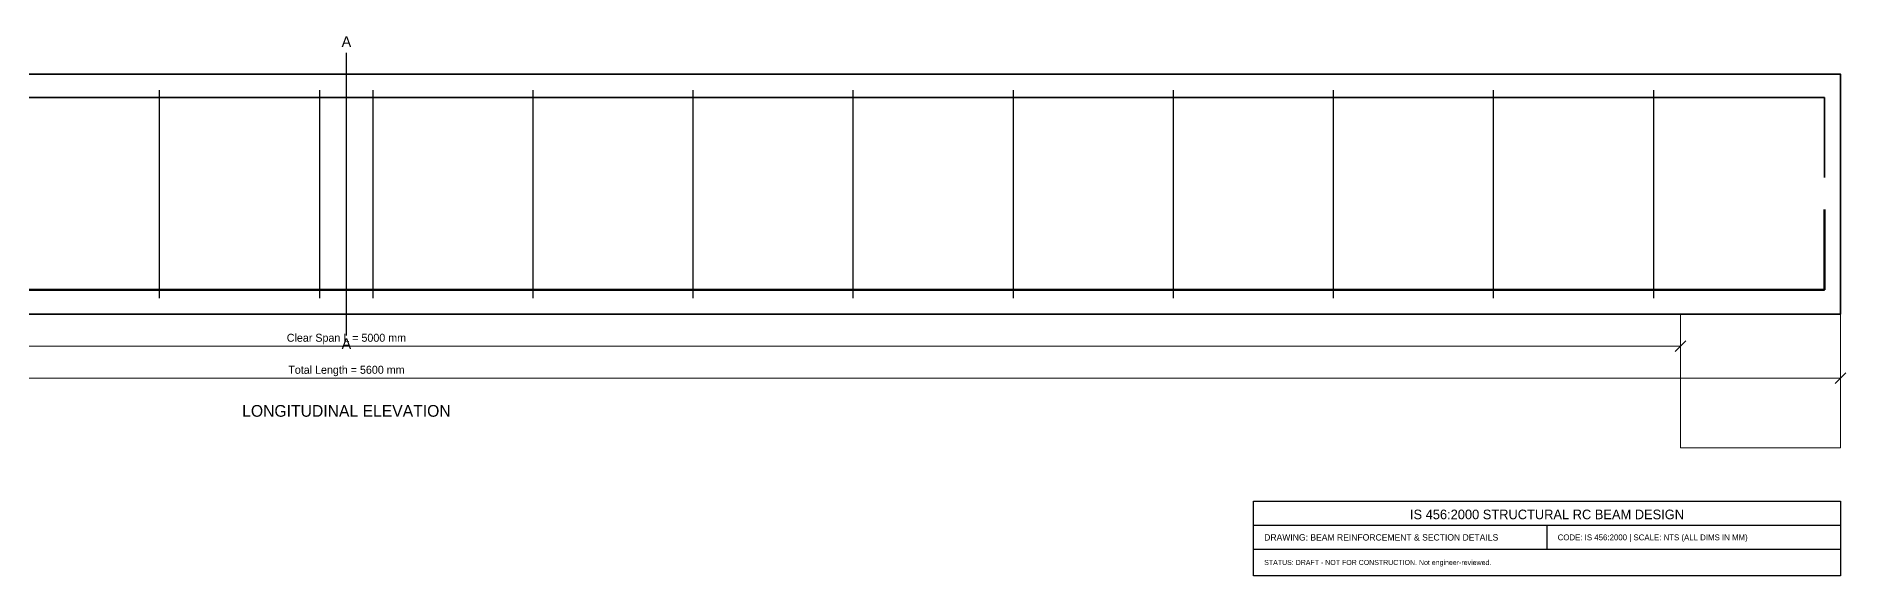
# Model space of a CAD drawing. Header units: millimetres. Extents: x -451 to 6410, y -645 to 521.
# Drawn here: x 3019 to 6410, y -490 to 521 of the extents above; entities that cross this region are included whole.
import ezdxf
from ezdxf.enums import TextEntityAlignment as Align

# ---------------------------------------------------------------- set-up
doc = ezdxf.new("R2010")
doc.units = ezdxf.units.MM
for name, color, linetype, lineweight in [('ANNOTATIONS', 6, 'Continuous', 25), ('DIMENSIONS', 2, 'Continuous', 18), ('HATCH', 8, 'Continuous', 13), ('OUTLINE', 7, 'Continuous', 35), ('REBAR_MAIN', 1, 'Continuous', 50), ('REBAR_TOP', 3, 'Continuous', 35), ('STIRRUPS', 4, 'Continuous', 25), ('TITLE_BLOCK', 5, 'Continuous', 25)]:
    doc.layers.add(name, color=color, linetype=linetype, lineweight=lineweight)

msp = doc.modelspace()

# ---------------------------------------------------------------- linework, layer by layer
at = {"layer": 'ANNOTATIONS'}
msp.add_line((3600, -40), (3600, 490), dxfattribs=at)
at = {"layer": 'DIMENSIONS'}
for p, q in [((6100, 0), (6100, -70)), ((6400, 0), (6400, -130)), ((1100, -60), (6100, -60)), ((6090, -70), (6110, -50)), ((800, -120), (6400, -120)), ((6390, -130), (6410, -110))]:
    msp.add_line(p, q, dxfattribs=at)
at = {"layer": 'HATCH'}
msp.add_lwpolyline([(6100, -250), (6400, -250), (6400, 0), (6100, 0), (6100, -250)], close=True, dxfattribs=at)
at = {"layer": 'OUTLINE'}
msp.add_lwpolyline([(800, 0), (6400, 0), (6400, 450), (800, 450), (800, 0)], close=True, dxfattribs=at)
at = {"layer": 'REBAR_MAIN'}
msp.add_lwpolyline([(830, 196), (830, 46), (6370, 46), (6370, 196)], dxfattribs=at)
at = {"layer": 'REBAR_TOP'}
msp.add_lwpolyline([(830, 256), (830, 406), (6370, 406), (6370, 256)], dxfattribs=at)
at = {"layer": 'STIRRUPS'}
for p, q in [((3250, 30), (3250, 420)), ((3550, 30), (3550, 420)), ((3650, 30), (3650, 420)), ((3950, 30), (3950, 420)), ((4250, 30), (4250, 420)), ((4550, 30), (4550, 420)), ((4850, 30), (4850, 420)), ((5150, 30), (5150, 420)), ((5450, 30), (5450, 420)), ((5750, 30), (5750, 420)), ((6050, 30), (6050, 420))]:
    msp.add_line(p, q, dxfattribs=at)
at = {"layer": 'TITLE_BLOCK'}
for p, q in [((5300, -395), (6400, -395)), ((5850, -395), (5850, -440)), ((5300, -440), (6400, -440))]:
    msp.add_line(p, q, dxfattribs=at)
msp.add_lwpolyline([(5300, -350), (6400, -350), (6400, -490), (5300, -490), (5300, -350)], close=True, dxfattribs=at)

# ---------------------------------------------------------------- texts
at = {"layer": 'ANNOTATIONS'}
msp.add_text('A', height=20, dxfattribs=at).set_placement((3600, 495), align=Align.BOTTOM_CENTER)
for s, height, p in [('A', 20, (3600, -45)), ('LONGITUDINAL ELEVATION', 22, (3600, -170))]:
    msp.add_text(s, height=height, dxfattribs=at).set_placement(p, align=Align.TOP_CENTER)
at = {"layer": 'DIMENSIONS'}
for s, p in [('Clear Span L = 5000 mm', (3600, -56)), ('Total Length = 5600 mm', (3600, -116))]:
    msp.add_text(s, height=15, dxfattribs=at).set_placement(p, align=Align.BOTTOM_CENTER)
at = {"layer": 'TITLE_BLOCK'}
msp.add_text('IS 456:2000 STRUCTURAL RC BEAM DESIGN', height=18, dxfattribs=at).set_placement((5850, -375), align=Align.MIDDLE_CENTER)
for s, height, p in [('DRAWING: BEAM REINFORCEMENT & SECTION DETAILS', 12, (5320, -418)), ('CODE: IS 456:2000 | SCALE: NTS (ALL DIMS IN MM)', 11, (5870, -418)), ('STATUS: DRAFT - NOT FOR CONSTRUCTION. Not engineer-reviewed.', 9.5, (5320, -465))]:
    msp.add_text(s, height=height, dxfattribs=at).set_placement(p, align=Align.MIDDLE_LEFT)

doc.saveas('drawing.dxf')
